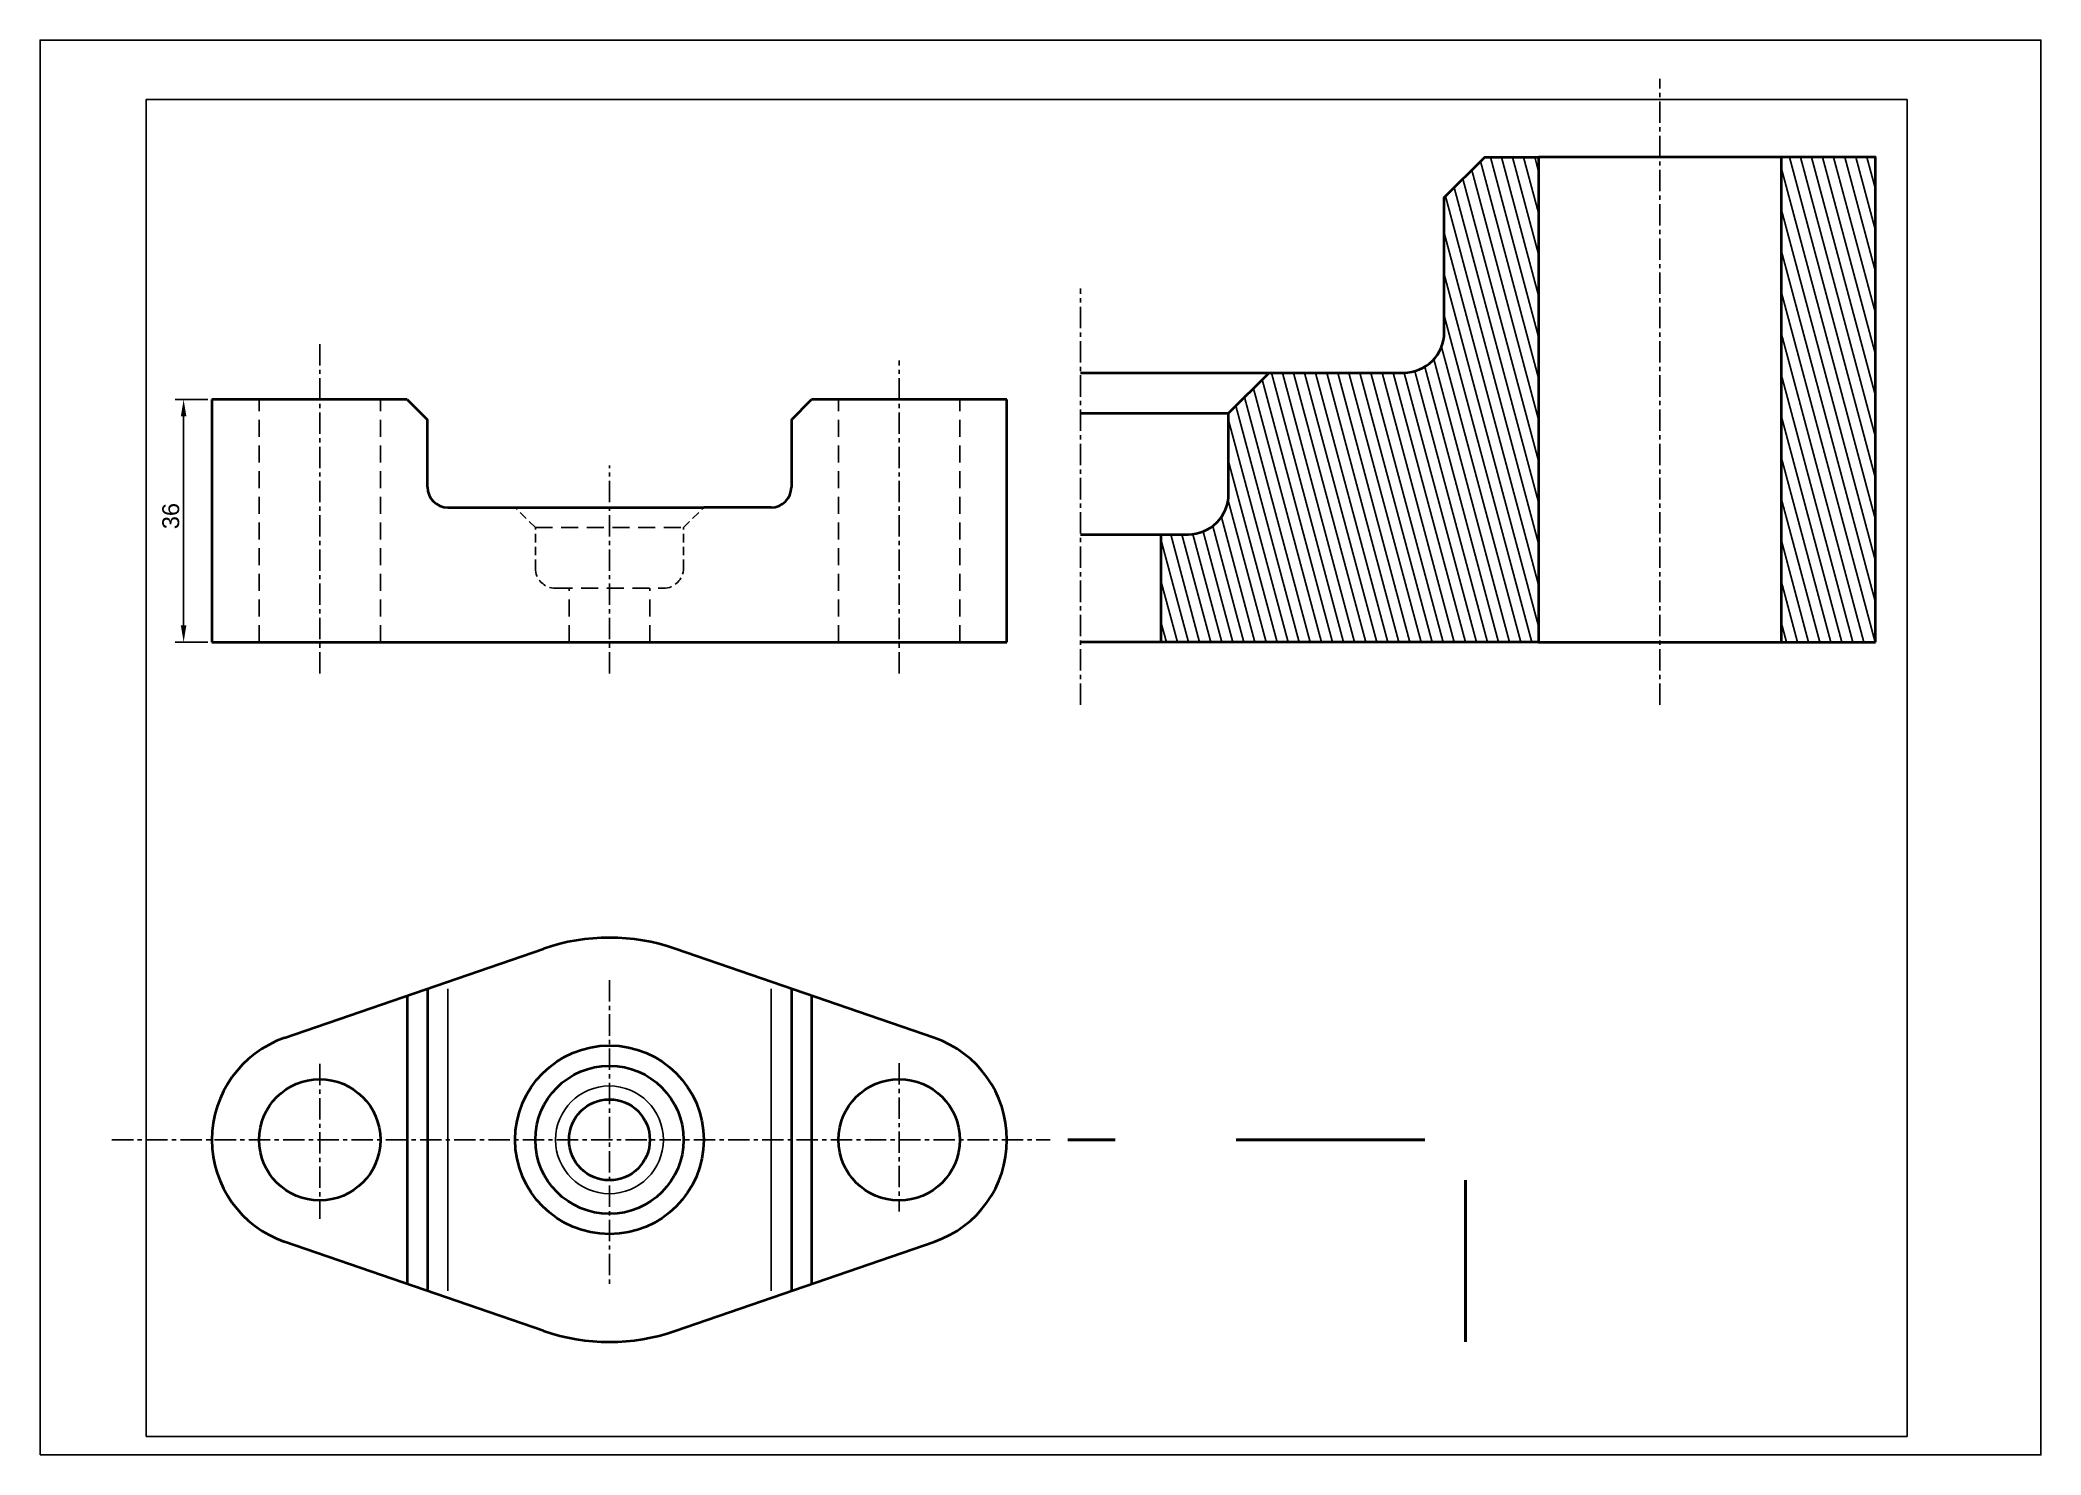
# Model space of a CAD drawing. Header units: millimetres. Extents: x -2058 to -1761, y -796 to -586.
import ezdxf

# ---------------------------------------------------------------- set-up
doc = ezdxf.new("R2010")
doc.units = ezdxf.units.MM
doc.header["$LTSCALE"] = 0.1
doc.linetypes.add('CENTER', pattern=[50.8, 31.75, -6.35, 6.35, -6.35])
doc.linetypes.add('DASHED', pattern=[19.05, 12.7, -6.35])
doc.layers.add('A4 sheet', color=9, linetype='Continuous', plot=False)
for name, color, linetype in [('axis', 132, 'CENTER'), ('dimension', 152, 'Continuous'), ('face touch', 202, 'Continuous'), ('hatch', 242, 'Continuous'), ('hidden', 252, 'DASHED')]:
    doc.layers.add(name, color=color, linetype=linetype)
doc.layers.add('result', color=7, linetype='Continuous', lineweight=40)
doc.layers.add('section border', color=8, linetype='Continuous', lineweight=40)
doc.styles.get("Standard").update_dxf_attribs({"font": 'Arial.ttf'})
doc.dimstyles.new('ISO-25', dxfattribs={"dimtxt": 2.5, "dimasz": 2.5, "dimexe": 1.25, "dimexo": 0.625, "dimtad": 1, "dimtxsty": 'Standard', "dimcen": 2.5, "dimadec": 0, "dimazin": 0, "dimtfac": 1, "dimtmove": 0, "dimatfit": 3, "dimfxl": 1, "dimarcsym": 0})

# ---------------------------------------------------------------- blocks, each defined once
blk = doc.blocks.new('*D2')
at = {"layer": 'Defpoints', "color": 0, "transparency": 16777216}
for p in [(-2036.34, -638.96), (-2032.14, -638.96), (-2032.14, -674.96)]:
    blk.add_point(p, dxfattribs=at)
at = {"layer": 'dimension', "color": 0, "lineweight": -2, "transparency": 16777216}
for p, q in [((-2032.76, -638.96), (-2037.59, -638.96)), ((-2036.34, -672.46), (-2036.34, -641.46)), ((-2032.76, -674.96), (-2037.59, -674.96))]:
    blk.add_line(p, q, dxfattribs=at)
at = {"layer": 'dimension', "color": 0, "transparency": 16777216}
for points in [[(-2036.76, -641.46), (-2035.93, -641.46), (-2036.34, -638.96)], [(-2036.76, -672.46), (-2035.93, -672.46), (-2036.34, -674.96)]]:
    blk.add_solid(points, dxfattribs=at)
at = {"layer": 'dimension', "color": 0, "transparency": 16777216, "insert": (-2038.24, -656.25), "char_height": 2.5, "attachment_point": 5, "rotation": 90}
blk.add_mtext('36', dxfattribs=at)

msp = doc.modelspace()

# ---------------------------------------------------------------- hatches: boundary and pattern name
at = {"layer": 'hatch'}
h = msp.add_hatch(dxfattribs=at)
h.set_pattern_fill('ANSI31', color=256, scale=0.5, angle=240)
h.set_pattern_definition([(285, (-13.6651, 0), (1.5334072, 0.4108752), [])])
edge = h.paths.add_edge_path()
edge.add_line((-1849.227, -628.965), (-1849.227, -608.965))
edge.add_line((-1849.227, -608.965), (-1843.227, -602.965))
edge.add_line((-1843.227, -602.965), (-1835.227, -602.965))
edge.add_line((-1835.227, -602.965), (-1835.227, -674.965))
edge.add_line((-1835.227, -674.965), (-1891.227, -674.965))
edge.add_line((-1891.227, -674.965), (-1891.227, -658.965))
edge.add_line((-1891.227, -658.965), (-1887.227, -658.965))
edge.add_arc((-1887.227, -652.965), 6, 270, 360)
edge.add_line((-1881.227, -652.965), (-1881.227, -640.965))
edge.add_line((-1881.227, -640.965), (-1875.227, -634.965))
edge.add_line((-1875.227, -634.965), (-1855.227, -634.965))
edge.add_arc((-1855.227, -628.965), 6, 270, 360)
h.paths.add_polyline_path([(-1785.227, -674.965), (-1785.227, -602.965), (-1799.227, -602.965), (-1799.227, -674.965)])
at = {"layer": 'hatch', "extrusion": (0, 1, 0)}
h = msp.add_hatch(dxfattribs=at)
h.set_pattern_fill('ANSI31', color=256, scale=0.5, angle=240)
h.set_pattern_definition([(285, (789.8224, 20), (1.5334072, 0.4108752), [])])
edge = h.paths.add_edge_path()
edge.add_line((1873.094, 53), (1876.094, 56))
edge.add_line((1876.094, 56), (1880.094, 56))
edge.add_line((1880.094, 56), (1880.094, 20))
edge.add_line((1880.094, 20), (1852.094, 20))
edge.add_line((1852.094, 20), (1852.094, 28))
edge.add_line((1852.094, 28), (1854.094, 28))
edge.add_ellipse((1854.094, 31), major_axis=(-3, 0), ratio=1, start_angle=90, end_angle=180)
edge.add_line((1857.094, 31), (1857.094, 37))
edge.add_line((1857.094, 37), (1860.094, 40))
edge.add_line((1860.094, 40), (1870.094, 40))
edge.add_ellipse((1870.094, 43), major_axis=(-3, 0), ratio=1, start_angle=90, end_angle=180)
edge.add_line((1873.094, 43), (1873.094, 53))
h.paths.add_polyline_path([(1898.094, 56), (1905.094, 56), (1905.094, 20), (1898.094, 20)])
at = {"layer": 'hatch', "extrusion": (-1, 0, 0)}
h = msp.add_hatch(dxfattribs=at)
h.set_pattern_fill('ANSI31', color=256, scale=0.5, angle=10)
h.set_pattern_definition([(55, (754.8224, 20), (-1.3004, 0.91055), [])])
edge = h.paths.add_edge_path()
edge.add_line((762.822, 40), (759.822, 37))
edge.add_line((759.822, 37), (759.822, 31))
edge.add_arc((756.822, 31), 3, 270, 360, ccw=False)
edge.add_line((756.822, 28), (754.822, 28))
edge.add_line((754.822, 28), (754.822, 20))
edge.add_line((754.822, 20), (778.822, 20))
edge.add_line((778.822, 20), (778.822, 40))
edge.add_line((778.822, 40), (762.822, 40))

# ---------------------------------------------------------------- linework, layer by layer
at = {"layer": 'A4 sheet'}
for points in [[(-2057.656, -795.596), (-1760.656, -795.596), (-1760.656, -585.596), (-2057.656, -585.596)], [(-2041.925, -792.834), (-1780.525, -792.834), (-1780.525, -594.434), (-2041.925, -594.434)]]:
    msp.add_lwpolyline(points, close=True, dxfattribs=at)
at = {"layer": 'axis'}
for p, q in [((-1817.227, -684.248), (-1817.227, -591.37)), ((-1903.227, -684.248), (-1903.227, -622.475)), ((-2016.137, -679.606), (-2016.137, -630.224)), ((-1930.137, -679.606), (-1930.137, -633.167)), ((-1973.137, -679.606), (-1973.137, -648.72)), ((-1973.137, -725.113), (-1973.137, -770.619)), ((-2016.137, -737.537), (-2016.137, -760.537)), ((-1930.137, -737.439), (-1930.137, -759.439)), ((-2046.974, -748.822), (-1907.726, -748.822))]:
    msp.add_line(p, q, dxfattribs=at)
at = {"layer": 'face touch'}
for p, q in [((-1997.137, -726.391), (-1997.137, -771.254)), ((-1949.137, -726.391), (-1949.137, -771.254))]:
    msp.add_line(p, q, dxfattribs=at)
msp.add_circle((-1973.137, -748.822), 8, dxfattribs=at)
at = {"layer": 'hidden', "ltscale": 2}
for p, q in [((-2025.137, -674.965), (-2025.137, -638.965)), ((-2007.137, -674.965), (-2007.137, -638.965)), ((-1939.137, -674.965), (-1939.137, -638.965)), ((-1921.137, -674.965), (-1921.137, -638.965)), ((-1984.137, -657.965), (-1962.137, -657.965)), ((-1981.137, -666.965), (-1965.137, -666.965)), ((-1979.137, -674.965), (-1979.137, -666.965)), ((-1967.137, -674.965), (-1967.137, -666.965))]:
    msp.add_line(p, q, dxfattribs=at)
at = {"layer": 'hidden'}
for p, q in [((-1984.137, -657.965), (-1987.137, -654.965)), ((-1962.137, -657.965), (-1959.137, -654.965)), ((-1984.137, -663.965), (-1984.137, -657.965)), ((-1962.137, -663.965), (-1962.137, -657.965))]:
    msp.add_line(p, q, dxfattribs=at)
for centre, start, end in [((-1981.137, -663.965), 180, 270), ((-1965.137, -663.965), 270, 0)]:
    msp.add_arc(centre, 3, start, end, dxfattribs=at)
at = {"layer": 'result'}
for p, q in [((-1799.227, -602.965), (-1835.227, -602.965)), ((-1903.227, -634.965), (-1875.227, -634.965)), ((-2003.137, -638.965), (-2032.137, -638.965)), ((-2032.137, -638.965), (-2032.137, -674.965)), ((-2003.137, -638.965), (-2000.137, -641.965)), ((-1946.137, -641.965), (-1943.137, -638.965)), ((-1914.137, -638.965), (-1943.137, -638.965)), ((-1914.137, -674.965), (-1914.137, -638.965)), ((-1903.227, -640.965), (-1881.227, -640.965)), ((-2000.137, -651.965), (-2000.137, -641.965)), ((-1946.137, -641.965), (-1946.137, -651.965)), ((-1997.137, -654.965), (-1987.137, -654.965)), ((-1987.137, -654.965), (-1959.137, -654.965)), ((-1949.137, -654.965), (-1959.137, -654.965)), ((-1903.227, -658.965), (-1891.227, -658.965)), ((-2032.137, -674.965), (-1914.137, -674.965)), ((-1891.227, -674.965), (-1903.227, -674.965)), ((-1835.227, -674.965), (-1799.227, -674.965)), ((-2021.346, -733.694), (-1982.904, -720.457)), ((-1924.928, -733.694), (-1963.369, -720.457)), ((-2003.137, -727.424), (-2003.137, -770.221)), ((-2000.137, -726.391), (-2000.137, -771.254)), ((-1946.137, -726.391), (-1946.137, -771.254)), ((-1943.137, -727.424), (-1943.137, -770.221)), ((-1982.904, -777.188), (-2021.346, -763.951)), ((-1963.369, -777.188), (-1924.928, -763.951))]:
    msp.add_line(p, q, dxfattribs=at)
msp.add_lwpolyline([(-1849.227, -628.965), (-1849.227, -608.965), (-1843.227, -602.965), (-1835.227, -602.965), (-1835.227, -674.965), (-1891.227, -674.965), (-1891.227, -658.965), (-1887.227, -658.965, 0.4142136), (-1881.227, -652.965), (-1881.227, -640.965), (-1875.227, -634.965), (-1855.227, -634.965, 0.4142136)], format="xyb", close=True, dxfattribs=at)
msp.add_lwpolyline([(-1785.227, -674.965), (-1785.227, -602.965), (-1799.227, -602.965), (-1799.227, -674.965)], close=True, dxfattribs=at)
for centre, radius in [((-1973.137, -748.822), 14), ((-1973.137, -748.822), 11), ((-2016.137, -748.822), 9), ((-1930.137, -748.822), 9), ((-1973.137, -748.822), 6)]:
    msp.add_circle(centre, radius, dxfattribs=at)
for centre, radius, start, end in [((-1997.137, -651.965), 3, 180, 270), ((-1949.137, -651.965), 3, 270, 0), ((-1973.137, -748.822), 30, 70.9992, 109.0008), ((-2016.137, -748.822), 16, 109.0008, 250.9992), ((-1930.137, -748.822), 16, 289.0008, 70.9992), ((-1973.137, -748.822), 30, 250.9992, 289.0008)]:
    msp.add_arc(centre, radius, start, end, dxfattribs=at)
at = {"layer": 'section border', "extrusion": (0, -1, 0)}
for p, q in [((-1905.094, -748.822, 56), (-1898.094, -748.822, 56)), ((-1905.094, -748.822, 20), (-1905.094, -748.822, 56)), ((-1898.094, -748.822, 20), (-1905.094, -748.822, 20)), ((-1898.094, -748.822, 56), (-1898.094, -748.822, 20)), ((-1880.094, -748.822, 56), (-1876.094, -748.822, 56)), ((-1880.094, -748.822, 20), (-1880.094, -748.822, 56)), ((-1852.094, -748.822, 20), (-1880.094, -748.822, 20)), ((-1876.094, -748.822, 56), (-1873.094, -748.822, 53)), ((-1873.094, -748.822, 53), (-1873.094, -748.822, 43)), ((-1870.094, -748.822, 40), (-1860.094, -748.822, 40)), ((-1860.094, -748.822, 40), (-1857.094, -748.822, 37)), ((-1857.094, -748.822, 37), (-1857.094, -748.822, 31)), ((-1854.094, -748.822, 28), (-1852.094, -748.822, 28)), ((-1852.094, -748.822, 28), (-1852.094, -748.822, 20))]:
    msp.add_line(p, q, dxfattribs=at)
at = {"layer": 'section border', "extrusion": (-1, 0, 0)}
for p, q in [((-1846.094, -754.822, 28), (-1846.094, -756.822, 28)), ((-1846.094, -754.822, 20), (-1846.094, -754.822, 28)), ((-1846.094, -778.822, 20), (-1846.094, -754.822, 20)), ((-1846.094, -759.822, 37), (-1846.094, -762.822, 40)), ((-1846.094, -759.822, 31), (-1846.094, -759.822, 37)), ((-1846.094, -762.822, 40), (-1846.094, -778.822, 40)), ((-1846.094, -778.822, 40), (-1846.094, -778.822, 20))]:
    msp.add_line(p, q, dxfattribs=at)
at = {"layer": 'section border', "extrusion": (0, -1, 0)}
for centre in [(-1870.094, 43, 748.822), (-1854.094, 31, 748.822)]:
    msp.add_arc(centre, 3, 180, 270, dxfattribs=at)
at = {"layer": 'section border', "extrusion": (-1, 0, 0)}
msp.add_arc((756.822, 31, 1846.094), 3, 270, 360, dxfattribs=at)

# ---------------------------------------------------------------- dimensions: what is measured, and where the dimension line sits
at = {"layer": 'dimension'}
dim = msp.add_linear_dim(base=(-2036.342, -638.965), p1=(-2032.137, -674.965), p2=(-2032.137, -638.965), angle=90, dimstyle='ISO-25', dxfattribs=at)
dim.commit()
dim.dimension.update_dxf_attribs({"geometry": '*D2', "text_midpoint": (-2036.342, -656.252), "dimtype": 160})

doc.saveas('drawing.dxf')
